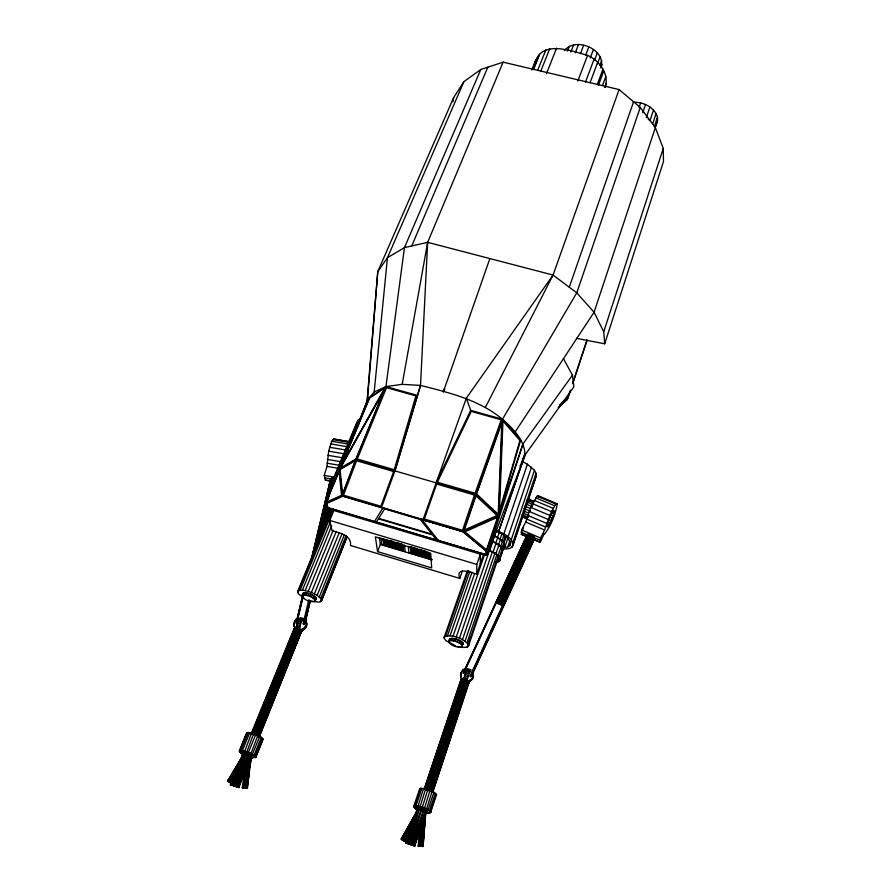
<?xml version="1.0" encoding="UTF-8"?>
<svg xmlns="http://www.w3.org/2000/svg" width="891" height="891" viewBox="0 0 891 891"><rect width="100%" height="100%" fill="white"/><g stroke="black" fill="none" stroke-linecap="round" stroke-linejoin="round"><path stroke-width="1.34" d="M480.294 563.936L480.383 554.124L333.88 510.51L329.781 520.455L331.953 530.635C339.181 532.829 351.733 535.157 350.519 545.481L459.767 578.415C455.011 565.874 472.007 572.813 476.785 574.127L476.819 564.437L480.383 554.124L487.032 555.204L525.077 454.911L573.86 386.839L572.456 375.167L563.468 358.65M331.463 481.162L325.36 480.115L324.224 475.415L326.997 466.394L328.668 451.169L331.708 441.301L333.613 438.996L349.161 441.602M296.402 628.667L297.516 623.009L300.456 617.641M311.226 560.305L330.55 479.369L331.318 478.946L324.48 477.788M303.898 597.995L298.429 593.885L297.705 591.39L331.519 509.407M427.791 789.615L423.57 788.513L411.163 827.984L419.861 830.891L415.796 828.519L427.791 789.615L433.906 792.266L436.557 794.694L430.553 812.603L425.631 813.249L430.787 812.135C426.678 807.914 419.772 805.542 413.914 805.999L414.092 807.146L417.589 810.632M366.892 402.932L377.784 271.61L453.63 97.631L463.91 81.66L480.784 69.498L503.137 62.158L619.089 89.557L640.261 107.421L576.767 292.827L502.468 419.249L498.67 515.811L486.72 551.05L487.032 555.204L327.376 507.681L325.672 503.192L368.629 397.353M411.163 827.984L413.558 827.862L425.597 788.958M259.838 736.178L244.925 772.419L236.527 769.612L237.964 769.245L251.641 732.925L259.838 736.178L263.079 739.318L255.795 757.406L250.906 757.64C249.825 755.646 242.786 752.539 242.887 755.267M316.372 598.307L314.924 601.625C310.235 602.249 304.689 600.155 301.849 596.335L303.285 592.994C307.974 592.337 313.576 594.453 316.372 598.307L315.826 599.387M301.849 596.335L302.795 593.451M381.548 507.425L394.925 470.894L420.519 385.402L427.658 242.341L503.137 62.158M304.232 619C301.013 619.145 299.955 626.451 299.499 629.603C303.352 629.814 307.027 626.262 306.426 622.341C307.907 625.916 305.112 630.015 301.47 630.683L301.102 629.48M417.957 829.432L430.019 790.417M315.425 601.18L315.47 600.556C312.652 596.703 307.061 594.587 302.372 595.244L301.882 595.7M310.87 600.957L318.889 602.171L321.417 601.002L346.833 536.861M411.352 827.683L417.378 809.741L417.701 805.976M419.594 829.955L418.135 846.049L420.106 846.227L422.278 822.081M420.106 846.227L421.165 846.327L423.815 816.802M421.165 846.327L422.089 846.394L424.974 814.207M422.746 843.688L423.225 838.342M423.704 832.996L424.06 828.975M424.539 823.629L424.896 819.62M422.757 846.439L425.742 812.926L423.058 846.45L422.089 846.394M423.058 846.45L425.497 812.926M418.77 844.679L419.249 839.333M419.728 833.987L419.973 831.314M419.048 846.138L420.741 827.349M357.391 427.179L367.56 399.914L374.187 391.951L387.462 257.677L463.91 81.66M367.259 402.398L377.784 271.61L387.462 257.677L404.447 247.62L427.658 242.341L553.055 275.052L576.767 292.827L594.074 312.251L603.73 331.764L604.711 343.792L576.343 338.313M419.861 830.891L432.102 791.319M244.379 771.873L242.263 787.833L245.17 788.09L248.511 762.796M245.17 788.09L246.15 788.19L249.836 760.246M246.15 788.19L246.918 788.279L250.95 757.684L247.431 788.368L242.263 787.833M247.286 787.031L247.809 783.044M248.155 780.393L249.558 769.768M249.903 767.118L251.451 757.818M243.076 787.9L245.727 767.931M244.089 787.989L247.085 765.358M325.672 503.192L342.2 495.786L355.966 459.578L385.948 386.594L404.447 247.62L480.784 69.498M533.163 539.311L540.247 542.318L544.245 533.575L544.724 533.854C551.262 525.311 555.538 514.419 557.22 503.794L537.975 495.596L537.073 496.231L530.824 507.436L525.701 522.048L521.591 529.956L521.402 534.322L527.283 536.816M240.024 752.171L242.541 754.866L242.697 753.964L239.356 750.89L246.751 732.836L251.641 732.925M257.956 735.22L243.989 771.595L244.925 772.419M452.929 101.741L453.63 97.631M246.751 732.836L239.412 751.436L242.541 754.866L242.697 753.964M470.392 671.747L470.571 669.553L466.684 681.014M374.187 391.951L385.948 386.594L402.186 384.344L427.658 242.341M534.232 539.734L540.247 542.318L540.559 538.008L544.613 530.034L549.803 515.399L554.703 505.776L555.917 504.094L557.22 503.794M473.154 676.681L473.455 675.077L472.442 679.276L468.376 681.994L468.365 680.891L471.339 679.41L473.154 676.681L473.154 677.795M554.28 512.091C554.625 504.796 547.241 523.351 547.185 525.267C546.963 532.373 554.18 514.007 554.28 512.091L551.796 511.055M460.591 674.442L461.304 678.73C459.411 674.921 461.182 669.475 465.681 668.662M460.614 675.567L460.903 672.839M444.765 389.378L443.362 391.773L443.918 389.066M470.37 669.631L467.107 668.618L463.654 678.92L463.509 680.033L468.365 680.891M310.057 600.467L304.31 624.691L303.742 624.368L309.489 600.133M329.625 515.321L330.906 509.93M305.301 621.361L310.079 601.213M304.934 623.633L310.346 600.779M423.57 788.513L420.563 788.335L414.092 807.146C416.153 811.255 420.474 808.972 423.949 811.445L426.277 808.816L419.449 830.334M316.561 548.065L326.886 504.863M328.166 499.461L330.104 491.364M331.719 484.615L333.334 477.866M319.234 541.461L327.287 507.703L333.88 510.51M322.587 532.239L328.378 507.937M324.614 528.497L329.425 508.238M327.153 522.093L330.361 508.594M308.754 599.988L303.029 624.068L303.742 624.368M327.788 519.887L330.316 509.24M302.517 596.313L296.079 623.188L296.837 622.943L303.241 596.202M310.892 561.363L330.55 479.369M297.059 619.401L302.528 596.569M296.358 623.021L302.795 596.124M311.182 561.152L330.828 479.113M297.683 618.354L302.517 598.217M312.797 555.26L323.734 509.619M324.38 506.934L328.233 490.83M328.879 488.145L330.539 479.703M312.841 556.095L331.619 477.91M314.512 549.402L315.28 549.357L332.399 477.832M534.455 65.154C539.489 38.859 570.541 50.653 587.548 55.365C599.365 60.454 609.633 74.309 605.112 87.363M299.565 628.534L296.425 627.542L296.358 628.623L294.364 626.34L294.743 627.542C292.883 624.257 294.164 619.813 297.661 618.276M394 470.493L415.908 395.894L386.549 387.652L357.269 458.988L394.223 469.724M394.925 470.894L420.519 385.402C449.331 392.708 479.08 399.781 502.468 419.249C513.082 428.671 524.487 439.786 525.077 454.911L498.748 531.159C504.429 534.232 512.759 537.719 513.183 545.136L511.935 547.185L509.318 548.6L501.945 549.257M600.902 68.05C606.871 49.562 575.575 36.163 564.393 50.676M409.314 844.067L414.148 828.775L412.21 828.14L411.029 827.806L406.107 843.064L414.85 846.005L406.107 843.064M414.76 846.005L419.661 830.735L415.507 829.432L415.34 828.374L410.695 844.668M411.119 844.679L415.952 829.376L414.148 828.775M412.11 845.002L416.943 829.71L415.952 829.376M413.112 845.347L417.935 830.056L416.943 829.71M413.959 845.659L418.781 830.356L417.935 830.056M414.315 845.882L418.714 831.893M414.571 845.882L419.383 830.601L418.781 830.356M406.196 843.064L411.029 827.806L415.095 829.109M406.396 843.187L411.219 827.951M406.63 843.187L411.475 827.917M406.998 843.421L407.811 840.881M407.365 843.421L412.21 828.14M408.301 843.721L413.134 828.441M572.456 375.167L522.984 443.841L487.032 555.204L376.425 521.981L378.408 518.84L432.536 534.923L436.467 539.857L486.052 554.603L485.762 550.838L462.663 531.715L383.965 508.137M604.711 343.792L663.472 161.605L663.26 148.396L655.353 127.569L640.261 107.421M603.73 331.764L663.26 148.396M430.431 811.478L436.211 794.015M570.396 390.158L567.344 399.38L558.189 407.543M572.568 383.564L586.957 340.084M559.537 406.251L567.344 399.38L570.24 391.216M572.835 383.364L587.136 340.139M432.402 791.408L468.844 681.905L464.356 679.666L460.881 679.822L424.183 789.047M432.58 792.333L468.844 681.905M432.814 792.121L469.167 682.35M654.35 126.533L657.48 117.122C654.551 107.087 643.102 101.786 633.245 102.298M433.906 792.266L428.092 809.763L425.831 812.926L430.553 812.603M655.453 126.533L657.547 120.675L657.48 117.122M655.353 127.279L657.547 120.675M655.353 127.569L594.074 312.251L515.321 431.656M429.507 810.665L435.309 793.19M431.823 806.633L435.521 795.451L436.557 794.694M417.378 809.741L419.728 806.444L412.611 827.672M413.558 827.862L414.649 828.14L421.944 807.101L419.583 809.886M427.246 790.529L464.356 679.666M511.234 539.712L534.466 470.303L527.427 464.233L522.471 461.605M501.989 547.876L507.725 547.029L509.719 545.637L511.044 541.695M428.382 790.885L465.447 680M416.921 828.964L424.172 807.914L421.811 810.532M429.484 791.319L466.516 680.423M512.949 542.586L536.059 473.321L534.466 470.303M652.58 124.083L656.11 113.491M511.935 547.185L536.215 476.039L536.059 473.321M430.943 790.473L467.474 680.902M513.183 545.136L536.215 476.039M418.815 829.9L426.277 808.816M431.344 792.277L468.276 681.403M508.137 536.716L531.526 467.207M504.629 547.798L508.148 537.34M424.25 789.359L461.126 679.543M411.854 827.616L417.879 809.663L419.728 806.444M424.907 788.747L461.638 679.388M425.664 788.78L462.384 679.343M653.537 110.016L649.985 120.608L648.158 119.082M426.165 790.25L463.309 679.443M507.725 547.029L509.919 540.469M522.984 443.841L498.67 515.811L463.197 531.548L421.944 519.676M505.152 536.905L503.237 542.586L502.034 540.904L503.95 535.235L505.509 538.431L503.872 543.087M494.628 535.925L502.535 540.937L500.642 546.517L492.723 541.516L496.031 531.571M457.573 646.398L462.641 647.423L467.129 647.189L470.225 638.023M497.958 555.973L501.154 546.539L496.187 542.897L492.879 541.316L489.649 550.761C493.503 552.676 498.693 554.725 499.695 559.403L499.172 560.751L495.541 562.243M467.129 647.189L468.755 645.463L468.321 644.171L498.125 555.951M420.563 788.335L419.784 788.613L413.714 806.478L417.188 810.064L415.974 805.742L421.855 788.301M646.343 117.545L649.918 106.953M468.343 646.498L498.915 555.928M504.852 538.342L505.698 536.003M501.911 548.255L503.794 542.686L502.535 540.937M497.757 561.72L499.328 557.031M499.283 557.777L502.468 548.355L501.154 546.539M502.156 550.025L504.172 544.267L503.794 542.686M502.29 549.836L504.172 544.267M499.172 560.751L502.869 550.003L502.468 548.355M499.695 559.403L502.869 550.003M255.795 757.406L254.058 755.278L250.594 753.385L243.989 771.595L237.964 769.245M455.457 645.741L445.79 640.584L444.019 637.811L444.375 636.764C452.45 633.891 462.485 638.335 468.321 644.171M449.532 638.858L448.518 641.776C451.069 645.93 457.05 647.534 461.727 647.133L463.186 643.079C459.845 639.76 454.143 637.232 449.532 638.858L449.587 640.195M461.727 647.133L463.186 643.079M465.069 641.141L495.118 552.643M502.034 540.904L500.074 539.2L502.001 533.52M498.592 544.724L500.486 539.144M495.808 554.113L499.005 544.679M467.062 642.689L496.966 554.369M503.883 533.787L527.427 464.233M459.455 638.223L489.738 549.714M462.418 646.732L461.672 644.572L459.043 642.823L459.845 640.484M460.524 643.681L461.326 641.353M525.233 453.697L498.748 531.159L495.363 529.867M462.474 639.615L492.2 552.387M500.074 539.2L497.501 537.563L499.428 531.882M495.886 543.02L497.791 537.429M461.672 644.572L462.462 642.233M492.968 552.331L496.187 542.897M642.723 112.756L645.529 104.525M448.518 641.776L450.501 640.584L453.653 640.896L454.455 638.557M476.785 574.127L483.78 553.801M456.225 637.076L484.381 555.115M453.653 640.896L455.49 641.375L456.281 639.036M639.036 107.599L640.651 102.888M459.043 642.823L457.328 642.032L458.13 639.693M448.786 642.511L450.211 638.446M450.501 640.584L451.303 638.257M453.007 636.23L474.513 573.849M451.949 640.629L452.762 638.29M445.556 636.04L468.365 570.474M447.482 635.706L469.824 571.331M569.282 287.225L633.568 101.786M450.022 635.762L472.03 572.167M443.362 391.773L489.872 258.568M444.019 637.811L467.229 571.153M459.767 578.415L462.407 570.886M423.036 519.687L466.338 398.177L553.055 275.052L619.089 89.557M466.338 398.177L470.671 410.339L502.468 419.249L463.197 531.548L486.72 551.05M253.712 733.527L234.11 785.862L235.825 786.419L241.383 771.016L244.457 772.196L236.026 769.356L241.383 771.016M235.825 786.419L236.828 786.764L242.385 771.361M244.412 772.129L238.933 787.566L237.741 787.087L243.299 771.684M238.454 787.343L244 771.951M235.959 769.289L230.401 784.693L231.994 785.283L238.621 787.488L244.156 772.129M234.879 786.107L240.447 770.715M604.933 87.329L606.326 83.498M230.401 784.693L236.26 769.356M230.825 784.86L236.427 769.534M230.635 784.715L231.248 784.893L236.872 769.534M231.248 784.893L232.106 785.183L237.73 769.802M232.106 785.183L233.086 785.506L238.71 770.136M235.191 786.363L234.066 785.851L239.679 770.481L240.726 771.016L239.969 769.768M430.208 554.592L429.952 555.305L410.617 549.502M430.253 555.293L429.997 555.995L410.684 550.215M430.286 555.639L430.019 556.352L410.718 550.56M430.331 556.34L430.075 557.053L410.784 551.262M430.375 557.031L430.141 558.089L410.896 552.32M602.606 85.358L605.88 76.392M597.293 84.5L602.951 69.108M598.529 85.079L603.697 70.968M599.955 65.377L601.737 60.577M601.102 66.881L601.982 64.486M590.076 82.707L597.716 62.158M597.471 63.807L600.144 56.601M585.476 82.217L594.119 59.107M594.62 60.031L597.315 52.825M244.101 754.198L237.218 769.156L244.234 751.068L250.594 753.385L250.705 758.074L255.762 756.86L263.057 738.762M590.276 57.937L593.439 49.528M577.858 81.025L587.548 55.365M402.754 544.646L402.532 545.704L383.286 539.946M402.877 545.715L402.609 546.417L383.386 540.659M402.955 546.417L402.687 547.13L383.486 541.372M402.988 546.773L402.721 547.486L383.531 541.728M403.144 548.188L402.877 548.889L383.731 543.154M403.189 548.544L402.921 549.246L383.776 543.499M585.599 55.342L588.784 46.933M522.349 460.357L524.799 453.887M580.475 53.627L583.672 45.241M575.263 52.925L578.482 44.55M463.209 644.405L463.431 643.814M377.584 551.607L375.378 536.872L430.709 553.445L431.69 567.901L377.584 551.607L381.047 542.641M570.797 52.09L573.57 44.918M505.019 539.701L505.509 538.431M567.411 51.088L569.271 46.31M546.506 73.608L556.563 48.147M540.614 71.614L549.725 48.76M523.585 527.695L521.235 532.205L527.628 534.923L526.949 535.736M537.685 70.322L545.804 50.041M509.719 545.637L510.487 543.722C509.229 537.162 501.989 534.21 496.621 531.548M255.272 757.718L262.021 740.944M533.096 69.609L538.676 55.721M321.506 599.888L320.782 598.529L346.176 535.402M533.598 69.453L539.69 54.284M320.515 601.781L322.575 596.647M324.124 592.805L326.184 587.67M327.22 585.109L329.793 578.693M330.828 576.132L333.401 569.728M334.426 567.155L346.788 536.382M321.417 601.002L347.2 536.783M258.167 736.579L301.225 630.215C299.855 629.124 293.997 626.306 294.308 629.146M314.189 598.908L315.102 596.647M260.417 732.847L263.001 726.466M264.037 723.904L269.205 711.129M270.24 708.568L272.824 702.186M273.86 699.624L284.196 674.064M285.744 670.232L287.815 665.12M289.887 660.008L291.435 656.177M292.471 653.615L295.055 647.234M296.09 644.672L301.258 631.897M244.591 772.029L250.605 757.15L250.594 753.385M258.746 737.035L301.759 630.717L301.225 630.215M259.626 736.434L301.759 630.717M315.046 599.777L315.96 597.527M320.782 598.529L317.118 595.411L342.155 533.453M254.058 755.278L261.375 737.135M531.671 69.977L535.725 59.897M255.171 756.136L262.477 738.015M319.29 596.992L344.238 535.09M297.46 628.367L254.202 734.741L253.155 734.44M241.082 770.169L255.862 734.318M255.305 735.142L298.518 628.734M311.416 597.126L312.329 594.876M256.385 735.598L299.554 629.191M317.118 595.411L314.423 593.863L339.215 532.74M312.953 597.995L313.866 595.745M243.165 771.116L249.246 756.091L248.489 752.472L248.288 755.557L242.174 770.626L249.246 756.091M257.354 736.089L300.467 629.692M242.385 750.656L242.541 754.866L239.356 750.89L244.234 751.068L242.53 754.532L242.385 750.656L249.792 732.536M306.148 595.244L307.072 592.994M297.705 591.39L300.167 590.165L302.428 590.154L308.241 591.357L333.178 530.279M236.527 769.612L242.798 754.287M250.961 734.251L294.275 628.077M251.474 734.184L294.787 627.955M307.896 595.7L308.809 593.439M237.218 769.156L244.234 751.068L245.047 754.365L238.899 769.456M252.22 734.251L295.534 627.955M253.679 733.159L296.447 628.099M309.689 596.335L310.614 594.085M308.241 591.357L311.393 592.482L336.263 531.37M302.372 595.244L303.285 592.994M303.296 595.01L304.21 592.76M305.179 590.566L331.742 525.735M247.264 732.491L239.857 750.567L242.541 754.866L240.893 750.489L248.299 732.38M304.577 595.01L305.502 592.76M297.661 592.515L331.942 509.385M300.167 590.165L333.501 509.195M302.428 590.154L330.45 521.937M348.147 449.309L333.223 485.183L330.594 486.464L329.336 488.402L330.539 492.756M349.216 446.747L353.482 436.49M354.54 433.928L356.144 430.086M357.202 427.524L358.806 423.682M329.336 488.402L356.957 422.134L358.293 420.006L360.053 419.037M330.594 486.464L358.293 420.006M419.784 788.613L419.951 789.794M533.742 537.518L534.678 538.699L534.188 539.122M411.742 245.961L487.811 67.193M376.492 282.714L377.595 280.175M519.988 466.216L525.077 454.911M501.355 604.733C486.308 598.206 507.447 608.052 501.355 604.733L533.096 535.758M502.212 605.279L533.921 536.304M534.199 536.538L470.014 676.169L470.882 676.859L534.522 538.309M470.415 676.447L534.121 537.83M472.753 673.574L534.678 538.699M526.904 535.068L463.042 673.295L463.721 673.318L528.073 533.943M463.376 673.262L527.272 534.923L521.402 534.322L527.394 536.827M496.543 602.784L528.341 533.932M497.345 602.973L529.143 534.077L530.089 534.355L498.303 603.285M499.328 603.697L531.103 534.745M500.374 604.198L532.127 535.224M245.047 754.365L246.317 751.681L247.219 755.078M436.011 482.822L470.671 410.339M437.069 482.922L471.239 411.397L501.232 419.806L475.092 493.213L437.381 482.265M485.294 407.566L553.055 275.052M409.481 834.321L405.416 841.561L402.209 839.946L415.796 815.744M403.066 840.503L413.925 821.123M403.991 841.071L412.143 826.536M404.87 841.583L410.305 831.893M417.088 395.314L385.948 386.594L339.493 469.279L342.2 495.786L463.197 531.548L420.597 518.963M417.411 810.097L401.184 839.188L402.209 839.946M417.69 810.22L401.139 839.077L402.03 839.478M401.551 839.489L416.487 812.882M232.261 780.783L230.858 783.144L227.528 780.895L243.087 755.011M227.751 781.14L241.817 757.617M227.528 780.895L230.179 777.475M231.582 775.125L232.974 772.775M234.378 770.425L236.483 766.906M237.886 764.567L242.096 757.517M228.285 781.552L240.247 761.538M229.054 782.064L238.198 766.761M229.945 782.621L234.868 774.379M382.885 508.026L374.521 521.424L328.144 507.625L326.607 503.549L342.846 496.287L382.829 508.115M425.787 812.748L428.092 809.763L430.787 812.135L425.853 813.049L423.949 811.445M469.201 682.729L468.432 683.163M301.782 631.775L302.038 631.151M559.559 404.893L568.503 396.462M385.948 386.594L369.587 397.475L339.493 469.279L355.966 459.578L475.761 494.371L498.67 515.811L520.634 440.109L502.468 419.249M425.853 813.049L426.744 812.603L425.118 813.316M250.193 758.118L255.762 756.86L252.498 754.332M250.95 757.896L252.721 757.617L250.538 757.896M250.906 757.606L255.762 756.86M418.135 846.049L422.98 846.428M402.186 384.344L420.519 385.402M315.28 549.357L316.238 549.413M521.402 534.322L527.628 534.923M325.36 480.115L331.563 481.151M349.829 442.036L333.613 438.996M332.722 439.631L349.617 442.459M331.708 441.301L348.648 444.141M330.65 443.907L347.624 446.77M329.603 447.282L346.621 450.144M328.668 451.169L344.383 453.82M327.888 455.312L342.3 457.751M327.32 459.422L340.418 461.638M327.019 463.197L340.106 465.425M326.997 466.394L338.747 468.388M324.224 475.415L334.715 477.208M329.781 520.455L476.819 564.437M389.512 540.436L393.377 541.583M395.938 542.363L402.376 544.278M416.81 548.6L410.339 546.662L410.929 552.665L430.164 558.445L429.774 552.832M419.394 549.379L425.865 551.317M383.13 538.866L402.409 544.635M410.372 547.018L428.482 552.442M383.23 539.59L402.487 545.348M410.439 547.731L429.83 553.545M410.473 548.088L429.852 553.89M383.33 540.302L402.565 546.06M410.506 548.444L429.874 554.247M410.551 548.8L429.896 554.592M383.431 541.015L402.643 546.773M410.584 549.157L429.93 554.948M410.651 549.858L429.974 555.65M383.575 542.084L402.765 547.831M383.631 542.441L403.111 547.831L402.843 548.544L383.676 542.797M410.751 550.916L430.041 556.697M410.829 551.618L430.097 557.398M383.832 543.855L402.955 549.602M410.862 551.963L430.119 557.744M383.876 544.212L402.999 549.947M432.302 559.704L408.902 552.687L408.256 546.283M431.69 559.849L380.357 544.434L379.377 537.685M466.784 669.119L470.047 670.143M301.492 617.975L303.586 618.621M299.944 618.076L303.074 619.056M466.361 670.01L469.635 671.034M299.354 618.889L302.495 619.88M465.882 671.235L469.156 672.26M298.719 620.047L301.86 621.027M465.358 672.705L468.644 673.73M298.095 621.45L301.236 622.43M464.846 674.32L468.12 675.345M297.516 623.009L300.657 623.99M464.367 675.968L467.652 676.993M297.026 624.613L300.167 625.605M463.955 677.539L467.24 678.563M296.647 626.161L299.799 627.153M466.929 679.944L463.654 678.92L463.509 680.033L461.282 677.617M413.658 828.842L415.507 829.432M416.453 829.766L418.659 830.49M414.649 828.14L415.796 828.519M233.086 785.506L234.066 785.851M236.828 786.764L237.741 787.087M455.49 641.375L457.328 642.032M537.073 496.231L555.917 504.094M535.803 497.88L554.703 505.776M534.266 500.419L553.211 508.338M528.029 498.804L534.232 501.399M527.483 499.183L533.698 501.778M526.726 500.141L532.952 502.747M532.562 503.682L551.54 511.623M527.071 502.134L533.308 504.752M551.306 512.815L553.79 513.862M526.08 504.028L532.317 506.645M550.616 514.898L553.099 515.945M530.824 507.436L549.803 515.399M525.055 506.211L530.056 508.304M549.758 517.17L552.242 518.217M524.086 508.527L530.334 511.156M548.8 519.464L551.295 520.511M529.154 511.434L548.132 519.408M523.24 510.821L528.229 512.915M547.809 521.636L550.293 522.683M523.808 513.45L528.797 515.544M527.672 515.377L546.651 523.362M546.84 523.54L549.335 524.587M522.104 514.697L528.33 517.326M523.14 516.546L526.871 518.116M522.828 516.58L525.3 517.626M521.959 516.802L527.238 519.085M526.503 518.996L545.448 526.993M525.701 522.048L544.613 530.034M521.591 529.956L540.559 538.008M531.292 536.482L540.158 540.236M311.393 592.482L314.423 593.863M494.472 536.126L497.501 537.563M228.074 780.995L230.535 782.343M296.402 623.722L296.981 624.045M402.832 839.935L405.416 841.561M415.017 807.959L417.188 810.064L413.914 805.999M537.975 495.596L538.532 497.378M303.931 618.577L304.321 619.813M246.796 733.404L247.397 734.151M421.822 519.531L438.428 540.436M241.149 753.029L242.541 754.866M461.248 680.657L460.881 679.822M305.969 620.871L305.112 619.579L306.771 623.555M414.683 805.754L417.188 810.064M302.773 594.097L303.207 594.876M330.26 508.961L331.04 510.666M473.321 673.451L472.753 671.914L473.466 676.191M293.885 623.299L294.297 626.072L293.919 624.869M295.099 620.348L295.478 621.562M296.246 619.156L296.614 620.37M302.695 628.957L303.051 630.149M304.109 628.066L304.466 629.258M305.257 626.863L305.613 628.066M306.059 625.449L306.404 626.651M306.448 623.9L306.805 625.103M415.974 805.742L417.155 809.941M381.025 538.131L381.949 544.59L405.182 551.562L404.503 545.147M383.085 538.509L383.921 544.568L403.033 550.304L402.454 544.991M460.714 676.069L460.747 677.193M461.627 671.368L461.649 672.493M462.719 670.132L462.741 671.257M464.1 669.208L464.122 670.344M469.958 680.334L469.969 681.448M471.339 679.41L471.35 680.512M472.43 678.162L472.442 679.276M489.805 550.571A15.002 5.747 19.4 0 1 499.829 557.844A15.002 5.747 19.4 0 1 495.931 562.533M330.516 510.565A14.735 5.558 21.8 0 1 329.703 508.794M501.811 422.857L498.214 514.252L476.551 493.948L501.811 422.857M502.981 421.02L499.439 510.989L519.91 440.455L502.981 421.02M474.469 495.017L462.529 530.312L424.35 519.041L436.657 484.025L474.469 495.017M475.928 495.752L464.378 529.989L497.078 515.51L475.928 495.752M497.546 517.303L486.531 549.769L464.902 531.816L497.546 517.303M393.655 471.517L380.925 506.222L343.492 495.162L356.567 460.736L393.655 471.517M355.275 460.692L342.59 494.015L340.084 469.613L355.275 460.692M339.081 471.005L326.384 502.168L341.531 495.351L339.081 471.005M384.344 389.879L355.966 458.932L340.373 468.131L384.344 389.879M369.654 398.021L341.565 465.057L384.934 387.863L369.654 398.021M384.634 508.928L378.708 518.328L431.923 534.132L420.229 519.453L384.634 508.928M470.582 670.656L470.526 669.542L470.537 670.656"/></g></svg>
